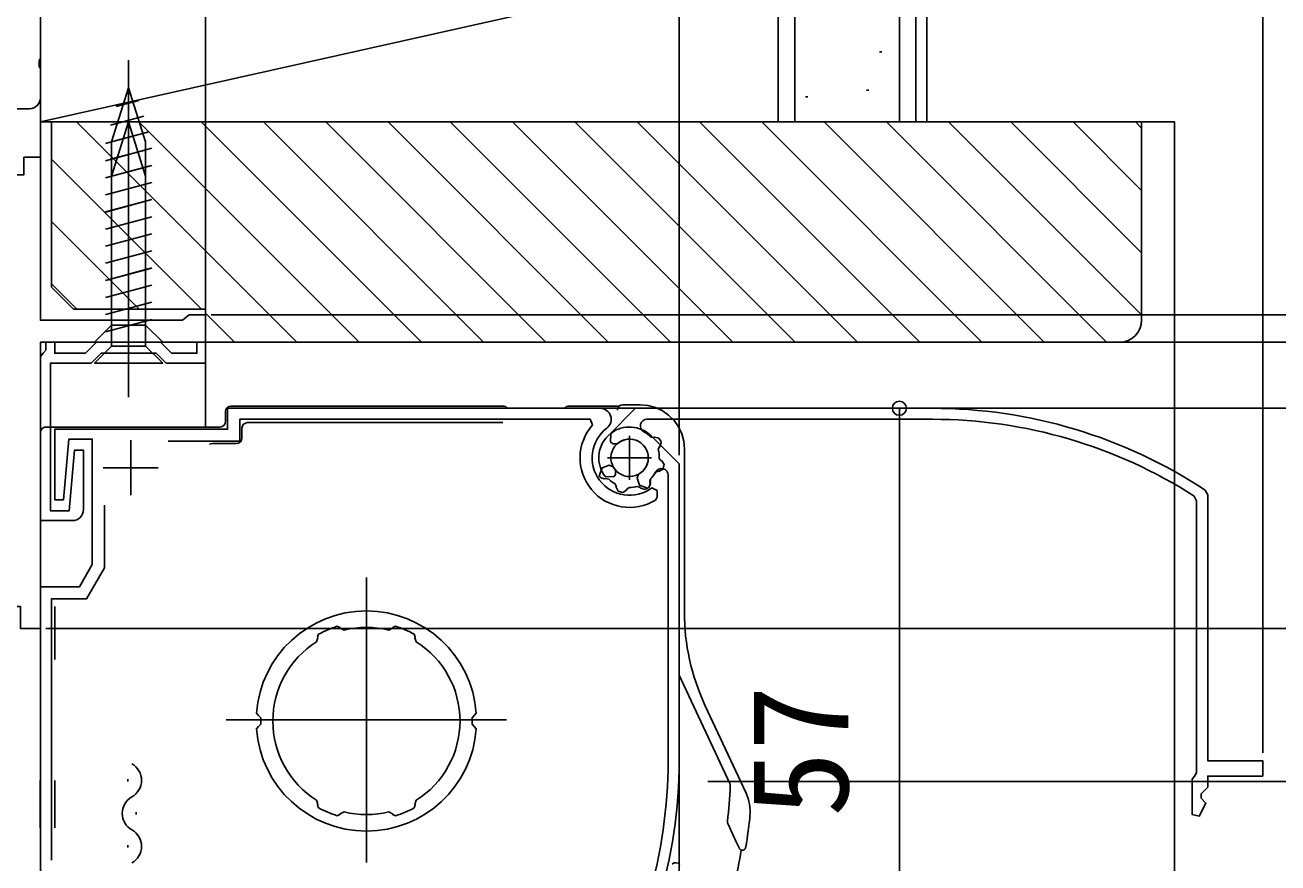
# Model space of a CAD drawing. Units: millimetres, scale not verified. Extents: x -525 to 525, y -783 to 778.
# Drawn here: x -251.4 to -137.6, y 340 to 416.1 of the extents above; entities that cross this region are included whole.
import ezdxf
from ezdxf.enums import TextEntityAlignment as Align

# ---------------------------------------------------------------- set-up
doc = ezdxf.new("R2010")
doc.units = ezdxf.units.MM
doc.header["$LTSCALE"] = 4
for name, color, linetype in [('0-2_YKK_11', 7, 'Continuous'), ('0-3_YKK_11E', 7, 'Continuous'), ('0-4_YKK_12', 2, 'Continuous'), ('0-5_YKK_13', 4, 'Continuous'), ('0-7_YKK_D', 6, 'Continuous'), ('0-9_YSS_K', 3, 'Continuous'), ('0-A_YSS_KE', 3, 'Continuous')]:
    doc.layers.add(name, color=color, linetype=linetype)
doc.styles.add('ＭＳ ゴシック', font='')
doc.styles.get('ＭＳ ゴシック').set_extended_font_data('MS Gothic')

msp = doc.modelspace()

# ---------------------------------------------------------------- linework, layer by layer
at = {"layer": '0-2_YKK_11'}
for p, q in [((-241.8, 378.4), (-241.8, 373.4)), ((-194.52, 378.78), (-192, 376.26)), ((-244.3, 375.9), (-239.3, 375.9)), ((-192, 376.26), (-192, 349.3)), ((-193, 349.3), (-193, 375.225)), ((-210.615, 353.4), (-210.804, 353.194)), ((-210.425, 353.614), (-210.615, 353.4)), ((-218.366, 344.647), (-218.018, 344.473))]:
    msp.add_line(p, q, dxfattribs=at)
for points in [[(-364, 417.3), (-303.4, 417.3), (-303.4, 445.3), (-300, 445.3), (-300, 443.4), (-300.5, 442.9), (-301, 442.4), (-301, 417.3), (-250, 417.3), (-250, 413.058), (-250.12, 412.875), (-250.12, 412.325), (-250, 412.142), (-250, 409.5)], [(-251, 408.5), (-253.9, 408.5), (-253.9, 402.5), (-251.5, 402.5), (-251.5, 404.1), (-250, 404.1), (-250, 389.3), (-237.091, 389.3), (-236.796, 389.55), (-236.5, 389.8), (-235, 389.8), (-235, 387.3), (-250, 387.3), (-250, 361.3), (-251.8, 361.3), (-251.8, 363.3), (-260, 363.3), (-260, 366.6)], [(-246.1, 372.1), (-246.1, 377.5), (-246.9, 377.5), (-247.381, 372), (-249.1, 372), (-249.1, 385.4), (-245.4, 385.4), (-244.5, 386.3), (-239.5, 386.3), (-238.6, 385.4), (-235, 385.4), (-235, 387.3), (-235.8, 387.3), (-235.8, 386.3), (-238.086, 386.3), (-239.086, 387.3), (-244.914, 387.3), (-245.914, 386.3), (-248.7, 386.3), (-248.7, 387.3), (-249.5, 387.3), (-249.5, 386.592), (-249.75, 386.296), (-250, 386)], [(-250, 386), (-250, 371.1), (-247.1, 371.1)], [(-249.954, 339.355), (-250, 339.515), (-250, 365.1), (-246.454, 365.1), (-245.3, 367.1), (-245.3, 378.5), (-247.419, 378.5), (-247.9, 373), (-248.7, 373), (-248.7, 379.4), (-233, 379.4), (-233, 381.3), (-199.166, 381.3)], [(-199.854, 379.8), (-200.077, 380.3), (-231.9, 380.3), (-231.9, 378.3), (-238.401, 378.3)], [(-197.623, 378.076), (-198.015, 378.071), (-198.22, 378.243), (-198.202, 379.023)], [(-199.252, 375.168), (-198.993, 375.893), (-198.358, 376.124), (-197.992, 375.986)], [(-198.386, 374.868), (-198.698, 374.936), (-198.802, 374.898), (-199.154, 375.012)], [(-197.539, 373.774), (-197.732, 374.135), (-197.711, 374.211), (-197.807, 374.438)], [(-194.625, 374.857), (-194.66, 374.613), (-194.62, 374.545), (-194.712, 374.146)], [(-196.548, 374.1), (-196.745, 373.952), (-196.766, 373.876), (-197.113, 373.659)], [(-195.095, 373.925), (-195.486, 374.045), (-195.526, 374.113), (-195.754, 374.205)], [(-194.478, 374.066), (-194, 373.825), (-194, 373.222), (-194.143, 372.967)], [(-244.2, 372.501), (-244.2, 366.805), (-245.819, 364), (-249, 364), (-249, 340.28)], [(-224.745, 360.781), (-224.833, 360.528), (-224.807, 360.467), (-224.923, 360.096)], [(-222.434, 361.153), (-222.782, 361.327), (-222.808, 361.388), (-223.051, 361.501)], [(-217.749, 361.501), (-217.992, 361.388), (-218.018, 361.327), (-218.366, 361.153)], [(-215.876, 360.096), (-215.993, 360.467), (-215.967, 360.528), (-216.054, 360.781)], [(-229.995, 353.194), (-230.185, 353.4), (-230.374, 353.614)], [(-230.374, 352.186), (-230.185, 352.4), (-229.995, 352.606)], [(-210.804, 352.606), (-210.615, 352.4), (-210.425, 352.186)], [(-224.923, 345.704), (-224.807, 345.333), (-224.833, 345.272), (-224.745, 345.019)], [(-216.054, 345.019), (-215.967, 345.272), (-215.993, 345.333), (-215.876, 345.704)], [(-223.051, 344.299), (-222.808, 344.412), (-222.782, 344.473), (-222.434, 344.647)], [(-218.018, 344.473), (-217.992, 344.412), (-217.749, 344.299)]]:
    msp.add_lwpolyline(points, dxfattribs=at)
for centre, radius, start, end in [((-251, 409.5), 1, 270.00001, 359.99999), ((-199.166, 380.3), 1, 307.30177, 90), ((-196.5, 376.8), 4.5, 138.18969, 301.58814), ((-196.5, 376.8), 3.4, 127.30179, 306.48374), ((-196.5, 376.8), 2.8, 44.99999, 127.44415), ((-196.5, 376.8), 1.7, 208.62695, 131.37309), ((-196.5, 376.8), 2.7, 313.96795, 331.49651), ((-193.6, 375.225), 0.6, 359.99997, 151.49648), ((-196.5, 376.8), 3.2, 210.67185, 213.9679), ((-196.5, 376.8), 2.7, 225.67933, 241.03208), ((-196.5, 376.8), 3.2, 251.04547, 258.95464), ((-196.5, 376.8), 2.7, 268.96797, 286.03203), ((-196.5, 376.8), 3.2, 296.0455, 303.95467), ((-247.1, 372.1), 1, 270.00001, 359.99999), ((-220.4, 352.9), 10, 4.09604, 175.90396), ((-220.4, 352.9), 9, 107.12992, 118.87005), ((-220.4, 352.9), 8.5, 76.15413, 103.84587), ((-220.4, 352.9), 9, 61.12994, 72.87007), ((-220.4, 352.9), 8.5, 122.15412, 237.84588), ((-220.4, 352.9), 8.5, 302.15412, 57.84588), ((-220.4, 352.9), 9.6, 178.24271, 181.75729), ((-220.4, 352.9), 9.6, 358.24271, 1.75729), ((-220.4, 352.9), 10, 184.09604, 355.90396), ((-237, 349.3), 44, 327.30072, 359.99999), ((-237, 349.3), 45, 326.59444, 360), ((-220.4, 352.9), 9, 241.12995, 252.87008), ((-220.4, 352.9), 9, 287.12993, 298.87006), ((-220.4, 352.9), 8.5, 256.15413, 283.84587)]:
    msp.add_arc(centre, radius, start, end, dxfattribs=at)
at = {"layer": '0-3_YKK_11E'}
for p, q in [((-198.48, 378.78), (-195.96, 381.3)), ((-195.96, 381.3), (-169, 381.3)), ((-169, 380.3), (-194.925, 380.3))]:
    msp.add_line(p, q, dxfattribs=at)
for points in [[(-194.557, 378.674), (-194.313, 378.64), (-194.244, 378.68), (-193.845, 378.587)], [(-193.625, 378.205), (-193.744, 377.814), (-193.813, 377.774), (-193.905, 377.546)], [(-193.8, 376.751), (-193.652, 376.555), (-193.576, 376.534), (-193.359, 376.187)], [(-197.775, 375.676), (-197.771, 375.285), (-197.943, 375.08), (-198.723, 375.098)], [(-193.473, 375.761), (-193.835, 375.568), (-193.911, 375.589), (-194.138, 375.492)], [(-194.867, 374.048), (-195.592, 374.307), (-195.823, 374.942), (-195.685, 375.308)], [(-194.568, 374.914), (-194.635, 374.601), (-194.598, 374.497), (-194.712, 374.146)], [(-144.224, 373.866), (-144, 373.448), (-144, 349.3), (-139, 349.3), (-139, 347.9), (-144, 347.9), (-144, 346.9), (-144.6, 346.3), (-144.6, 345.9), (-144.155, 345.455), (-144.785, 344.247), (-145.4, 344.398), (-145.4, 347.617), (-145.2, 347.9), (-145, 348.183), (-145, 372.906), (-145.23, 373.327)]]:
    msp.add_lwpolyline(points, dxfattribs=at)
for centre, radius, start, end in [((-169, 336.3), 45, 56.59444, 90), ((-194.925, 379.7), 0.6, 89.99997, 241.49648), ((-169, 336.3), 44, 57.30072, 89.99999), ((-196.5, 376.8), 2.7, 43.96795, 61.49651), ((-196.5, 376.8), 2.8, 134.99999, 217.44415), ((-196.5, 376.8), 1.7, 298.62695, 221.37309), ((-196.5, 376.8), 3.2, 26.0455, 33.95467), ((-196.5, 376.8), 2.7, 358.96797, 16.03203), ((-196.5, 376.8), 2.7, 315.67933, 331.03208), ((-196.5, 376.8), 3.2, 341.04547, 348.95464), ((-196.5, 376.8), 3.2, 300.67185, 303.9679)]:
    msp.add_arc(centre, radius, start, end, dxfattribs=at)
at = {"layer": '0-4_YKK_12'}
for p, q in [((-250, 409.5), (-250, 403.6)), ((-250, 403.6), (-250, 409.5)), ((-235, 387.8), (-235, 381.3)), ((-235, 379.6), (-235, 387.8)), ((-196.5, 378.8), (-196.5, 374.8)), ((-198.5, 376.8), (-194.5, 376.8)), ((-220.4, 340.063), (-220.4, 365.937)), ((-250, 361.8), (-250, 243.8)), ((-207.663, 353), (-233.136, 353)), ((-242.078, 347.613), (-242.078, 347.413)), ((-241.318, 344.613), (-241.318, 344.413)), ((-242.078, 341.613), (-242.078, 341.413))]:
    msp.add_line(p, q, dxfattribs=at)
for centre, start, end in [((-242.536, 347.513), 299.20254, 60.79746), ((-240.859, 344.513), 119.20254, 240.79746), ((-242.536, 341.513), 299.20254, 60.79746)]:
    msp.add_arc(centre, 1.718, start, end, dxfattribs=at)
at = {"layer": '0-5_YKK_13'}
for p, q in [((-242, 382.9), (-242, 412.9)), ((-241.999, 382.3), (-242, 412.3)), ((-242, 410.4), (-243.55, 405.484)), ((-242, 410.4), (-240.45, 405.484)), ((-242, 410.4), (-240.45, 405.484)), ((-243.111, 408.704), (-241.061, 409.253)), ((-243.646, 407.008), (-240.61, 407.821)), ((-244.1, 405.333), (-240.158, 406.389)), ((-242, 407.3), (-243.55, 402.384)), ((-242, 407.3), (-240.45, 402.384)), ((-243.55, 386.95), (-243.55, 405.484)), ((-241.061, 406.153), (-243.111, 405.604)), ((-240.45, 386.95), (-240.45, 405.484)), ((-244.1, 403.78), (-239.9, 404.906)), ((-240.61, 404.721), (-243.646, 403.908)), ((-244.1, 402.227), (-239.9, 403.353)), ((-240.158, 403.289), (-244.1, 402.233)), ((-239.9, 401.806), (-244.1, 400.68)), ((-244.1, 400.674), (-239.9, 401.8)), ((-243.55, 402.384), (-243.549, 388.85)), ((-240.449, 388.85), (-240.45, 402.384)), ((-239.9, 400.253), (-244.1, 399.127)), ((-244.1, 399.121), (-239.9, 400.247)), ((-239.9, 398.7), (-244.1, 397.574)), ((-244.1, 397.569), (-239.9, 398.694)), ((-239.9, 397.147), (-244.1, 396.021)), ((-244.1, 396.016), (-239.9, 397.141)), ((-244.1, 394.463), (-239.9, 395.588)), ((-239.9, 395.594), (-244.099, 394.469)), ((-244.1, 392.91), (-239.9, 394.035)), ((-239.899, 394.041), (-244.099, 392.916)), ((-244.1, 391.357), (-239.9, 392.482)), ((-239.899, 392.488), (-244.099, 391.363)), ((-244.1, 389.804), (-239.9, 390.929)), ((-239.899, 390.935), (-244.099, 389.81)), ((-244.1, 388.251), (-239.9, 389.376)), ((-245.099, 387.3), (-243.549, 388.85)), ((-243.549, 388.85), (-240.449, 388.85)), ((-238.899, 387.3), (-240.449, 388.85)), ((-245.1, 385.4), (-243.55, 386.95)), ((-245.099, 387.3), (-238.899, 387.3)), ((-208, 381.5), (-232.7, 381.5)), ((-202, 381.5), (-197.44, 381.5)), ((-197.117, 381.622), (-195.525, 381.622)), ((-233.2, 381), (-233.2, 380.1)), ((-197.6, 381.139), (-197.6, 381.122)), ((-250, 379.1), (-250, 358.5)), ((-233.699, 379.6), (-249.5, 379.6)), ((-231.7, 378.6), (-231.7, 379.5)), ((-231.2, 380), (-208, 380)), ((-234.39, 378.1), (-232.2, 378.1)), ((-191.527, 377.626), (-191.527, 362.795)), ((-248.7, 358.5), (-248.7, 363.3)), ((-187.4, 347.215), (-192, 357.079)), ((-189.655, 354.354), (-185.926, 346.357)), ((-250.035, 347.5), (-250.035, 343.2)), ((-248.7, 343.2), (-248.7, 347.5)), ((-186.989, 342.312), (-187.561, 343.537))]:
    msp.add_line(p, q, dxfattribs=at)
for points in [[(-245.1, 385.4), (-238.9, 385.4), (-240.45, 386.95), (-243.55, 386.95)], [(-191.527, 377.626), (-191.587, 378.32), (-191.768, 378.993), (-192.062, 379.625), (-192.462, 380.195), (-192.955, 380.688), (-193.526, 381.087), (-194.157, 381.381), (-194.831, 381.561), (-195.525, 381.622)], [(-186.537, 341.342), (-186.523, 341.315), (-186.507, 341.29), (-186.489, 341.268), (-186.468, 341.245), (-186.444, 341.224), (-186.417, 341.206), (-186.388, 341.191), (-186.358, 341.179), (-186.327, 341.171), (-186.295, 341.166), (-186.262, 341.164), (-186.23, 341.166), (-186.198, 341.171), (-186.167, 341.18), (-186.137, 341.191), (-186.108, 341.206), (-186.082, 341.223), (-186.058, 341.242), (-186.036, 341.264), (-186.017, 341.287), (-186.001, 341.311), (-185.988, 341.334), (-185.978, 341.356), (-185.97, 341.377), (-185.947, 341.455), (-185.938, 341.496), (-185.929, 341.54), (-185.919, 341.587), (-185.91, 341.637), (-185.9, 341.691), (-185.89, 341.746), (-185.87, 341.863), (-185.85, 341.985), (-185.831, 342.11), (-185.812, 342.239), (-185.776, 342.497)], [(-186.539, 341.345), (-186.551, 341.371), (-186.584, 341.442), (-186.644, 341.57), (-186.724, 341.743), (-186.816, 341.939), (-186.907, 342.135), (-186.989, 342.312)]]:
    msp.add_lwpolyline(points, dxfattribs=at)
for centre, radius, start, end in [((-208, 381), 0.5, 36.8699, 90), ((-202, 381), 0.5, 90, 143.1301), ((-231.2, 379.5), 0.5, 90, 180), ((-234.39, 377.6), 0.5, 90, 119.62748), ((-232.2, 378.6), 0.5, 270, 0), ((-171.555, 362.795), 19.971, 179.99958, 205.00042), ((-187.853, 347.004), 0.5, 357.32527, 25), ((-237, 349.3), 49.7, 353.65085, 357.32527), ((-189.547, 344.669), 3.995, 354.42526, 25.00066), ((-187.108, 343.749), 0.5, 173.65085, 205), ((-237, 349.3), 51.673, 352.43509, 354.42592), ((-237, 349.3), 51.281, 343.69531, 350.89122), ((-192.319, 339.533), 0.5, 40, 130)]:
    msp.add_arc(centre, radius, start, end, dxfattribs=at)
for centre, major_axis, ratio, start_param, end_param in [((-232.699, 381), (-0.354, 0.354), 0.998783, 5.4983961, 7.0679745), ((-197.1, 381.122), (-0.36, 0.36), 0.965689, 5.5152404, 7.0511302), ((-233.7, 380.1), (0.354, -0.354), 0.998783, 5.4983961, 7.0679745), ((-249.5, 379.1), (-0.224, 0.448), 0.999239, 5.819964, 7.3901513)]:
    msp.add_ellipse(centre, major_axis=major_axis, ratio=ratio, start_param=start_param, end_param=end_param, dxfattribs=at)
at = {"layer": '0-7_YKK_D'}
for p, q in [((-235, 390.3), (-235, 458.3)), ((-139, 350), (-139, 458.3)), ((-235, 390.3), (-235, 438.3)), ((-192, 377.053), (-192, 438.3)), ((-234.5, 389.8), (-78, 389.8)), ((-234.5, 387.3), (-58, 387.3)), ((-234.5, 387.3), (-58, 387.3)), ((-234.5, 387.3), (-78, 387.3)), ((-234.5, 387.3), (-118, 387.3)), ((-230, 387.3), (-78, 387.3)), ((-148, 387.3), (-18, 387.3)), ((-203.166, 381.3), (-118, 381.3)), ((-203.166, 381.3), (-171, 381.3)), ((-203.166, 381.3), (-118, 381.3)), ((-172, 381.3), (-172, 324.3)), ((-249.5, 361.3), (-98, 361.3)), ((-249.5, 361.3), (-78, 361.3)), ((-249.5, 361.3), (-78, 361.3)), ((-192, 348.437), (-192, 272.8)), ((-189.408, 347.398), (-18, 347.398))]:
    msp.add_line(p, q, dxfattribs=at)
msp.add_circle((-172, 381.3), 0.637, dxfattribs=at)
at = {"layer": '0-9_YSS_K'}
for p, q in [((-181.5, 407.3), (-181.5, 557.3)), ((-172, 407.3), (-172, 557.3)), ((-169.5, 557.3), (-169.5, 407.3)), ((-250, 407.3), (-183, 422.3)), ((-173.801, 413.679), (-173.601, 413.679)), ((-174.974, 410.185), (-174.774, 410.185)), ((-180.514, 409.579), (-180.314, 409.579)), ((-246.722, 407.3), (-226.722, 387.3)), ((-241.065, 407.3), (-221.065, 387.3)), ((-235.408, 407.3), (-215.408, 387.3)), ((-229.751, 407.3), (-209.751, 387.3)), ((-224.094, 407.3), (-204.094, 387.3)), ((-218.437, 407.3), (-198.437, 387.3)), ((-212.78, 407.3), (-192.78, 387.3)), ((-207.124, 407.3), (-187.124, 387.3)), ((-201.467, 407.3), (-181.467, 387.3)), ((-195.81, 407.3), (-175.81, 387.3)), ((-190.153, 407.3), (-170.153, 387.3)), ((-184.496, 407.3), (-164.496, 387.3)), ((-178.839, 407.3), (-158.839, 387.3)), ((-173.182, 407.3), (-153.182, 387.3)), ((-167.526, 407.3), (-150, 389.774)), ((-161.869, 407.3), (-150, 395.431)), ((-156.212, 407.3), (-150, 401.088)), ((-150.555, 407.3), (-150, 406.745)), ((-147, 407.3), (-150.5, 407.3)), ((-147, 243.8), (-147, 407.3)), ((-249, 403.921), (-235.358, 390.279)), ((-249, 398.264), (-241.035, 390.3)), ((-249, 392.608), (-246.692, 390.3)), ((-235.02, 389.942), (-232.378, 387.3))]:
    msp.add_line(p, q, dxfattribs=at)
msp.add_lwpolyline([(-250, 407.3), (-183, 407.3), (-183, 422.3), (-250, 422.3)], close=True, dxfattribs=at)
at = {"layer": '0-A_YSS_KE'}
for p, q in [((-183, 557.3), (-183, 407.3)), ((-170.5, 557.3), (-170.5, 407.3)), ((-170.5, 407.3), (-183, 407.3))]:
    msp.add_line(p, q, dxfattribs=at)
for points in [[(-249, 407.3), (-150, 407.3), (-150, 389.3)], [(-152, 387.3), (-235, 387.3), (-235, 390.3), (-247, 390.3), (-249, 392.3), (-249, 407.3)]]:
    msp.add_lwpolyline(points, dxfattribs=at)
msp.add_arc((-152, 389.3), 2, 270.00001, 359.99999, dxfattribs=at)

# ---------------------------------------------------------------- texts
at = {"layer": '0-7_YKK_D', "style": 'ＭＳ ゴシック'}
msp.add_text('57', height=8.798, rotation=90, dxfattribs=at).set_placement((-174, 344.175), align=Align.BOTTOM_LEFT)

doc.saveas('drawing.dxf')
